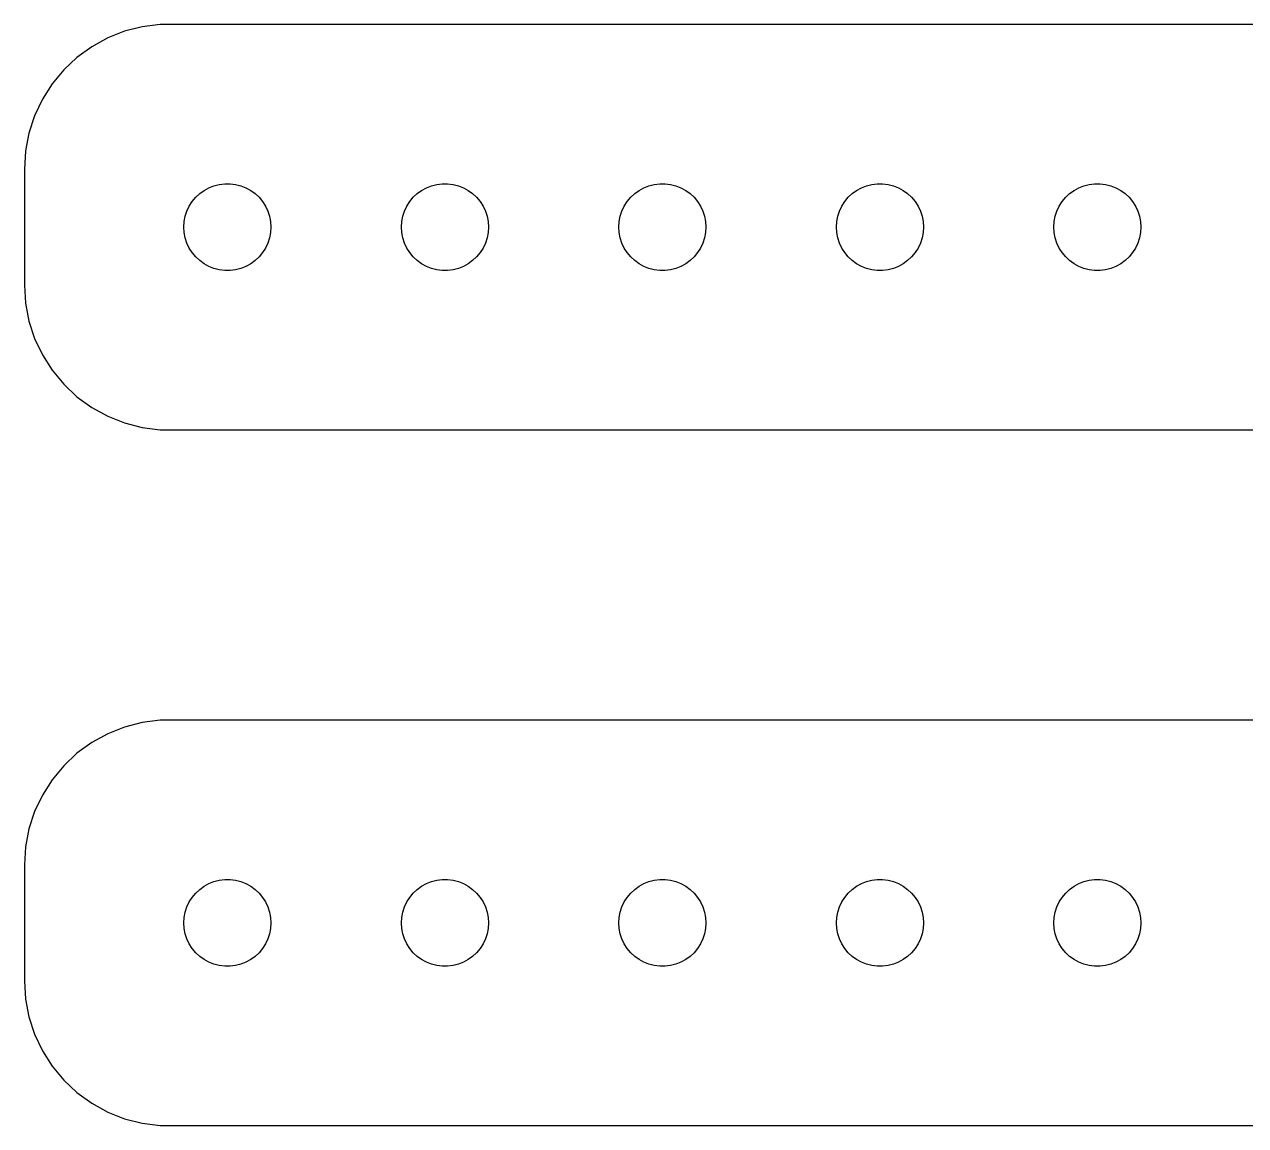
# Model space of a CAD drawing. Header units: metres. Extents: x -44.5 to 44.5, y 17 to 55.
# Drawn here: x -44.5 to -2.39, y 17.01 to 54.99 of the extents above; entities that cross this region are included whole.
import ezdxf

# ---------------------------------------------------------------- set-up
doc = ezdxf.new("R2010")
doc.units = ezdxf.units.M

msp = doc.modelspace()

# ---------------------------------------------------------------- linework, layer by layer
for p, q in [((-41.0451, 54.7553), (-41.6289, 54.5241)), ((-40.4369, 54.9114), (-41.0451, 54.7553)), ((-39.8139, 54.9901), (-40.4369, 54.9114)), ((39.8139, 54.9901), (-39.8139, 54.9901)), ((-41.6289, 54.5241), (-42.1791, 54.2216)), ((-42.1791, 54.2216), (-42.6871, 53.8526)), ((-42.6871, 53.8526), (-43.1448, 53.4227)), ((-43.1448, 53.4227), (-43.5451, 52.9389)), ((-43.5451, 52.9389), (-43.8815, 52.4088)), ((-43.8815, 52.4088), (-44.1489, 51.8406)), ((-44.1489, 51.8406), (-44.3429, 51.2434)), ((-44.3429, 51.2434), (-44.4606, 50.6267)), ((-44.4606, 50.6267), (-44.5, 50)), ((-44.5, 50), (-44.5, 46)), ((-38.3037, 49.2665), (-38.1387, 49.3572)), ((-38.1387, 49.3572), (-37.9635, 49.4266)), ((-37.9635, 49.4266), (-37.7811, 49.4734)), ((-37.7811, 49.4734), (-37.5942, 49.497)), ((-37.5942, 49.497), (-37.4058, 49.497)), ((-37.4058, 49.497), (-37.2189, 49.4734)), ((-37.2189, 49.4734), (-37.0365, 49.4266)), ((-37.0365, 49.4266), (-36.8613, 49.3572)), ((-36.8613, 49.3572), (-36.6963, 49.2665)), ((-30.8037, 49.2665), (-30.6387, 49.3572)), ((-30.6387, 49.3572), (-30.4635, 49.4266)), ((-30.4635, 49.4266), (-30.2811, 49.4734)), ((-30.2811, 49.4734), (-30.0942, 49.497)), ((-30.0942, 49.497), (-29.9058, 49.497)), ((-29.9058, 49.497), (-29.7189, 49.4734)), ((-29.7189, 49.4734), (-29.5365, 49.4266)), ((-29.5365, 49.4266), (-29.3613, 49.3572)), ((-29.3613, 49.3572), (-29.1963, 49.2665)), ((-23.3037, 49.2665), (-23.1387, 49.3572)), ((-23.1387, 49.3572), (-22.9635, 49.4266)), ((-22.9635, 49.4266), (-22.7811, 49.4734)), ((-22.7811, 49.4734), (-22.5942, 49.497)), ((-22.5942, 49.497), (-22.4058, 49.497)), ((-22.4058, 49.497), (-22.2189, 49.4734)), ((-22.2189, 49.4734), (-22.0365, 49.4266)), ((-22.0365, 49.4266), (-21.8613, 49.3572)), ((-21.8613, 49.3572), (-21.6963, 49.2665)), ((-15.8037, 49.2665), (-15.6387, 49.3572)), ((-15.6387, 49.3572), (-15.4635, 49.4266)), ((-15.4635, 49.4266), (-15.2811, 49.4734)), ((-15.2811, 49.4734), (-15.0942, 49.497)), ((-15.0942, 49.497), (-14.9058, 49.497)), ((-14.9058, 49.497), (-14.7189, 49.4734)), ((-14.7189, 49.4734), (-14.5365, 49.4266)), ((-14.5365, 49.4266), (-14.3613, 49.3572)), ((-14.3613, 49.3572), (-14.1963, 49.2665)), ((-8.30373, 49.2665), (-8.13866, 49.3572)), ((-8.13866, 49.3572), (-7.96352, 49.4266)), ((-7.96352, 49.4266), (-7.78107, 49.4734)), ((-7.78107, 49.4734), (-7.59418, 49.497)), ((-7.59418, 49.497), (-7.40581, 49.497)), ((-7.40581, 49.497), (-7.21892, 49.4734)), ((-7.21892, 49.4734), (-7.03647, 49.4266)), ((-7.03647, 49.4266), (-6.86133, 49.3572)), ((-6.86133, 49.3572), (-6.69626, 49.2665)), ((-38.8145, 48.7226), (-38.7135, 48.8817)), ((-38.7135, 48.8817), (-38.5934, 49.0268)), ((-38.5934, 49.0268), (-38.4561, 49.1558)), ((-38.4561, 49.1558), (-38.3037, 49.2665)), ((-36.6963, 49.2665), (-36.5439, 49.1558)), ((-36.5439, 49.1558), (-36.4065, 49.0268)), ((-36.4065, 49.0268), (-36.2865, 48.8817)), ((-36.2865, 48.8817), (-36.1855, 48.7226)), ((-31.3145, 48.7226), (-31.2135, 48.8817)), ((-31.2135, 48.8817), (-31.0934, 49.0268)), ((-31.0934, 49.0268), (-30.9561, 49.1558)), ((-30.9561, 49.1558), (-30.8037, 49.2665)), ((-29.1963, 49.2665), (-29.0439, 49.1558)), ((-29.0439, 49.1558), (-28.9065, 49.0268)), ((-28.9065, 49.0268), (-28.7865, 48.8817)), ((-28.7865, 48.8817), (-28.6855, 48.7226)), ((-23.8145, 48.7226), (-23.7135, 48.8817)), ((-23.7135, 48.8817), (-23.5934, 49.0268)), ((-23.5934, 49.0268), (-23.4561, 49.1558)), ((-23.4561, 49.1558), (-23.3037, 49.2665)), ((-21.6963, 49.2665), (-21.5439, 49.1558)), ((-21.5439, 49.1558), (-21.4065, 49.0268)), ((-21.4065, 49.0268), (-21.2865, 48.8817)), ((-21.2865, 48.8817), (-21.1855, 48.7226)), ((-16.3145, 48.7226), (-16.2135, 48.8817)), ((-16.2135, 48.8817), (-16.0934, 49.0268)), ((-16.0934, 49.0268), (-15.9561, 49.1558)), ((-15.9561, 49.1558), (-15.8037, 49.2665)), ((-14.1963, 49.2665), (-14.0439, 49.1558)), ((-14.0439, 49.1558), (-13.9065, 49.0268)), ((-13.9065, 49.0268), (-13.7865, 48.8817)), ((-13.7865, 48.8817), (-13.6855, 48.7226)), ((-8.81445, 48.7226), (-8.71352, 48.8817)), ((-8.71352, 48.8817), (-8.59344, 49.0268)), ((-8.59344, 49.0268), (-8.45613, 49.1558)), ((-8.45613, 49.1558), (-8.30373, 49.2665)), ((-6.69626, 49.2665), (-6.54385, 49.1558)), ((-6.54385, 49.1558), (-6.40654, 49.0268)), ((-6.40654, 49.0268), (-6.28647, 48.8817)), ((-6.28647, 48.8817), (-6.18553, 48.7226)), ((-38.9529, 48.373), (-38.8947, 48.5522)), ((-38.8947, 48.5522), (-38.8145, 48.7226)), ((-36.1855, 48.7226), (-36.1053, 48.5522)), ((-36.1053, 48.5522), (-36.0471, 48.373)), ((-31.4529, 48.373), (-31.3947, 48.5522)), ((-31.3947, 48.5522), (-31.3145, 48.7226)), ((-28.6855, 48.7226), (-28.6053, 48.5522)), ((-28.6053, 48.5522), (-28.5471, 48.373)), ((-23.9529, 48.373), (-23.8947, 48.5522)), ((-23.8947, 48.5522), (-23.8145, 48.7226)), ((-21.1855, 48.7226), (-21.1053, 48.5522)), ((-21.1053, 48.5522), (-21.0471, 48.373)), ((-16.4529, 48.373), (-16.3947, 48.5522)), ((-16.3947, 48.5522), (-16.3145, 48.7226)), ((-13.6855, 48.7226), (-13.6053, 48.5522)), ((-13.6053, 48.5522), (-13.5471, 48.373)), ((-8.95287, 48.373), (-8.89465, 48.5522)), ((-8.89465, 48.5522), (-8.81445, 48.7226)), ((-6.18553, 48.7226), (-6.10533, 48.5522)), ((-6.10533, 48.5522), (-6.04712, 48.373)), ((-39, 48), (-38.9882, 48.188)), ((-38.9882, 48.188), (-38.9529, 48.373)), ((-36.0471, 48.373), (-36.0118, 48.188)), ((-36.0118, 48.188), (-36, 48)), ((-31.5, 48), (-31.4882, 48.188)), ((-31.4882, 48.188), (-31.4529, 48.373)), ((-28.5471, 48.373), (-28.5118, 48.188)), ((-28.5118, 48.188), (-28.5, 48)), ((-24, 48), (-23.9882, 48.188)), ((-23.9882, 48.188), (-23.9529, 48.373)), ((-21.0471, 48.373), (-21.0118, 48.188)), ((-21.0118, 48.188), (-21, 48)), ((-16.5, 48), (-16.4882, 48.188)), ((-16.4882, 48.188), (-16.4529, 48.373)), ((-13.5471, 48.373), (-13.5118, 48.188)), ((-13.5118, 48.188), (-13.5, 48)), ((-9, 48), (-8.98816, 48.188)), ((-8.98816, 48.188), (-8.95287, 48.373)), ((-6.04712, 48.373), (-6.01183, 48.188)), ((-6.01183, 48.188), (-6, 48)), ((-38.9882, 47.812), (-39, 48)), ((-38.9529, 47.627), (-38.9882, 47.812)), ((-38.8947, 47.4478), (-38.9529, 47.627)), ((-36.0471, 47.627), (-36.1053, 47.4478)), ((-36.0118, 47.812), (-36.0471, 47.627)), ((-36, 48), (-36.0118, 47.812)), ((-31.4882, 47.812), (-31.5, 48)), ((-31.4529, 47.627), (-31.4882, 47.812)), ((-31.3947, 47.4478), (-31.4529, 47.627)), ((-28.5471, 47.627), (-28.6053, 47.4478)), ((-28.5118, 47.812), (-28.5471, 47.627)), ((-28.5, 48), (-28.5118, 47.812)), ((-23.9882, 47.812), (-24, 48)), ((-23.9529, 47.627), (-23.9882, 47.812)), ((-23.8947, 47.4478), (-23.9529, 47.627)), ((-21.0471, 47.627), (-21.1053, 47.4478)), ((-21.0118, 47.812), (-21.0471, 47.627)), ((-21, 48), (-21.0118, 47.812)), ((-16.4882, 47.812), (-16.5, 48)), ((-16.4529, 47.627), (-16.4882, 47.812)), ((-16.3947, 47.4478), (-16.4529, 47.627)), ((-13.5471, 47.627), (-13.6053, 47.4478)), ((-13.5118, 47.812), (-13.5471, 47.627)), ((-13.5, 48), (-13.5118, 47.812)), ((-8.98816, 47.812), (-9, 48)), ((-8.95287, 47.627), (-8.98816, 47.812)), ((-8.89465, 47.4478), (-8.95287, 47.627)), ((-6.04712, 47.627), (-6.10533, 47.4478)), ((-6.01183, 47.812), (-6.04712, 47.627)), ((-6, 48), (-6.01183, 47.812)), ((-38.8145, 47.2774), (-38.8947, 47.4478)), ((-38.7135, 47.1183), (-38.8145, 47.2774)), ((-36.1855, 47.2774), (-36.2865, 47.1183)), ((-36.1053, 47.4478), (-36.1855, 47.2774)), ((-31.3145, 47.2774), (-31.3947, 47.4478)), ((-31.2135, 47.1183), (-31.3145, 47.2774)), ((-28.6855, 47.2774), (-28.7865, 47.1183)), ((-28.6053, 47.4478), (-28.6855, 47.2774)), ((-23.8145, 47.2774), (-23.8947, 47.4478)), ((-23.7135, 47.1183), (-23.8145, 47.2774)), ((-21.1855, 47.2774), (-21.2865, 47.1183)), ((-21.1053, 47.4478), (-21.1855, 47.2774)), ((-16.3145, 47.2774), (-16.3947, 47.4478)), ((-16.2135, 47.1183), (-16.3145, 47.2774)), ((-13.6855, 47.2774), (-13.7865, 47.1183)), ((-13.6053, 47.4478), (-13.6855, 47.2774)), ((-8.81445, 47.2774), (-8.89465, 47.4478)), ((-8.71352, 47.1183), (-8.81445, 47.2774)), ((-6.18553, 47.2774), (-6.28647, 47.1183)), ((-6.10533, 47.4478), (-6.18553, 47.2774)), ((-38.5934, 46.9732), (-38.7135, 47.1183)), ((-38.4561, 46.8442), (-38.5934, 46.9732)), ((-38.3037, 46.7335), (-38.4561, 46.8442)), ((-36.5439, 46.8442), (-36.6963, 46.7335)), ((-36.4065, 46.9732), (-36.5439, 46.8442)), ((-36.2865, 47.1183), (-36.4065, 46.9732)), ((-31.0934, 46.9732), (-31.2135, 47.1183)), ((-30.9561, 46.8442), (-31.0934, 46.9732)), ((-30.8037, 46.7335), (-30.9561, 46.8442)), ((-29.0439, 46.8442), (-29.1963, 46.7335)), ((-28.9065, 46.9732), (-29.0439, 46.8442)), ((-28.7865, 47.1183), (-28.9065, 46.9732)), ((-23.5934, 46.9732), (-23.7135, 47.1183)), ((-23.4561, 46.8442), (-23.5934, 46.9732)), ((-23.3037, 46.7335), (-23.4561, 46.8442)), ((-21.5439, 46.8442), (-21.6963, 46.7335)), ((-21.4065, 46.9732), (-21.5439, 46.8442)), ((-21.2865, 47.1183), (-21.4065, 46.9732)), ((-16.0934, 46.9732), (-16.2135, 47.1183)), ((-15.9561, 46.8442), (-16.0934, 46.9732)), ((-15.8037, 46.7335), (-15.9561, 46.8442)), ((-14.0439, 46.8442), (-14.1963, 46.7335)), ((-13.9065, 46.9732), (-14.0439, 46.8442)), ((-13.7865, 47.1183), (-13.9065, 46.9732)), ((-8.59344, 46.9732), (-8.71352, 47.1183)), ((-8.45613, 46.8442), (-8.59344, 46.9732)), ((-8.30373, 46.7335), (-8.45613, 46.8442)), ((-6.54385, 46.8442), (-6.69626, 46.7335)), ((-6.40654, 46.9732), (-6.54385, 46.8442)), ((-6.28647, 47.1183), (-6.40654, 46.9732)), ((-38.1387, 46.6428), (-38.3037, 46.7335)), ((-37.9635, 46.5734), (-38.1387, 46.6428)), ((-37.7811, 46.5266), (-37.9635, 46.5734)), ((-37.5942, 46.503), (-37.7811, 46.5266)), ((-37.4058, 46.503), (-37.5942, 46.503)), ((-37.2189, 46.5266), (-37.4058, 46.503)), ((-37.0365, 46.5734), (-37.2189, 46.5266)), ((-36.8613, 46.6428), (-37.0365, 46.5734)), ((-36.6963, 46.7335), (-36.8613, 46.6428)), ((-30.6387, 46.6428), (-30.8037, 46.7335)), ((-30.4635, 46.5734), (-30.6387, 46.6428)), ((-30.2811, 46.5266), (-30.4635, 46.5734)), ((-30.0942, 46.503), (-30.2811, 46.5266)), ((-29.9058, 46.503), (-30.0942, 46.503)), ((-29.7189, 46.5266), (-29.9058, 46.503)), ((-29.5365, 46.5734), (-29.7189, 46.5266)), ((-29.3613, 46.6428), (-29.5365, 46.5734)), ((-29.1963, 46.7335), (-29.3613, 46.6428)), ((-23.1387, 46.6428), (-23.3037, 46.7335)), ((-22.9635, 46.5734), (-23.1387, 46.6428)), ((-22.7811, 46.5266), (-22.9635, 46.5734)), ((-22.5942, 46.503), (-22.7811, 46.5266)), ((-22.4058, 46.503), (-22.5942, 46.503)), ((-22.2189, 46.5266), (-22.4058, 46.503)), ((-22.0365, 46.5734), (-22.2189, 46.5266)), ((-21.8613, 46.6428), (-22.0365, 46.5734)), ((-21.6963, 46.7335), (-21.8613, 46.6428)), ((-15.6387, 46.6428), (-15.8037, 46.7335)), ((-15.4635, 46.5734), (-15.6387, 46.6428)), ((-15.2811, 46.5266), (-15.4635, 46.5734)), ((-15.0942, 46.503), (-15.2811, 46.5266)), ((-14.9058, 46.503), (-15.0942, 46.503)), ((-14.7189, 46.5266), (-14.9058, 46.503)), ((-14.5365, 46.5734), (-14.7189, 46.5266)), ((-14.3613, 46.6428), (-14.5365, 46.5734)), ((-14.1963, 46.7335), (-14.3613, 46.6428)), ((-8.13866, 46.6428), (-8.30373, 46.7335)), ((-7.96352, 46.5734), (-8.13866, 46.6428)), ((-7.78107, 46.5266), (-7.96352, 46.5734)), ((-7.59418, 46.503), (-7.78107, 46.5266)), ((-7.40581, 46.503), (-7.59418, 46.503)), ((-7.21892, 46.5266), (-7.40581, 46.503)), ((-7.03647, 46.5734), (-7.21892, 46.5266)), ((-6.86133, 46.6428), (-7.03647, 46.5734)), ((-6.69626, 46.7335), (-6.86133, 46.6428)), ((-44.5, 46), (-44.4606, 45.3733)), ((-44.4606, 45.3733), (-44.3429, 44.7566)), ((-44.3429, 44.7566), (-44.1489, 44.1594)), ((-44.1489, 44.1594), (-43.8815, 43.5912)), ((-43.8815, 43.5912), (-43.5451, 43.0611)), ((-43.5451, 43.0611), (-43.1448, 42.5773)), ((-43.1448, 42.5773), (-42.6871, 42.1474)), ((-42.6871, 42.1474), (-42.1791, 41.7784)), ((-42.1791, 41.7784), (-41.6289, 41.4759)), ((-41.6289, 41.4759), (-41.0451, 41.2447)), ((-41.0451, 41.2447), (-40.4369, 41.0886)), ((-40.4369, 41.0886), (-39.8139, 41.0099)), ((-39.8139, 41.0099), (39.8139, 41.0099)), ((-41.0451, 30.7553), (-41.6289, 30.5241)), ((-40.4369, 30.9114), (-41.0451, 30.7553)), ((-39.8139, 30.9901), (-40.4369, 30.9114)), ((39.8139, 30.9901), (-39.8139, 30.9901)), ((-41.6289, 30.5241), (-42.1791, 30.2216)), ((-42.1791, 30.2216), (-42.6871, 29.8526)), ((-42.6871, 29.8526), (-43.1448, 29.4227)), ((-43.1448, 29.4227), (-43.5451, 28.9389)), ((-43.5451, 28.9389), (-43.8815, 28.4088)), ((-43.8815, 28.4088), (-44.1489, 27.8406)), ((-44.1489, 27.8406), (-44.3429, 27.2434)), ((-44.3429, 27.2434), (-44.4606, 26.6267)), ((-44.4606, 26.6267), (-44.5, 26)), ((-44.5, 26), (-44.5, 22)), ((-38.4561, 25.1558), (-38.3037, 25.2665)), ((-38.3037, 25.2665), (-38.1387, 25.3572)), ((-38.1387, 25.3572), (-37.9635, 25.4266)), ((-37.9635, 25.4266), (-37.7811, 25.4734)), ((-37.7811, 25.4734), (-37.5942, 25.497)), ((-37.5942, 25.497), (-37.4058, 25.497)), ((-37.4058, 25.497), (-37.2189, 25.4734)), ((-37.2189, 25.4734), (-37.0365, 25.4266)), ((-37.0365, 25.4266), (-36.8613, 25.3572)), ((-36.8613, 25.3572), (-36.6963, 25.2665)), ((-36.6963, 25.2665), (-36.5439, 25.1558)), ((-30.9561, 25.1558), (-30.8037, 25.2665)), ((-30.8037, 25.2665), (-30.6387, 25.3572)), ((-30.6387, 25.3572), (-30.4635, 25.4266)), ((-30.4635, 25.4266), (-30.2811, 25.4734)), ((-30.2811, 25.4734), (-30.0942, 25.497)), ((-30.0942, 25.497), (-29.9058, 25.497)), ((-29.9058, 25.497), (-29.7189, 25.4734)), ((-29.7189, 25.4734), (-29.5365, 25.4266)), ((-29.5365, 25.4266), (-29.3613, 25.3572)), ((-29.3613, 25.3572), (-29.1963, 25.2665)), ((-29.1963, 25.2665), (-29.0439, 25.1558)), ((-23.4561, 25.1558), (-23.3037, 25.2665)), ((-23.3037, 25.2665), (-23.1387, 25.3572)), ((-23.1387, 25.3572), (-22.9635, 25.4266)), ((-22.9635, 25.4266), (-22.7811, 25.4734)), ((-22.7811, 25.4734), (-22.5942, 25.497)), ((-22.5942, 25.497), (-22.4058, 25.497)), ((-22.4058, 25.497), (-22.2189, 25.4734)), ((-22.2189, 25.4734), (-22.0365, 25.4266)), ((-22.0365, 25.4266), (-21.8613, 25.3572)), ((-21.8613, 25.3572), (-21.6963, 25.2665)), ((-21.6963, 25.2665), (-21.5439, 25.1558)), ((-15.9561, 25.1558), (-15.8037, 25.2665)), ((-15.8037, 25.2665), (-15.6387, 25.3572)), ((-15.6387, 25.3572), (-15.4635, 25.4266)), ((-15.4635, 25.4266), (-15.2811, 25.4734)), ((-15.2811, 25.4734), (-15.0942, 25.497)), ((-15.0942, 25.497), (-14.9058, 25.497)), ((-14.9058, 25.497), (-14.7189, 25.4734)), ((-14.7189, 25.4734), (-14.5365, 25.4266)), ((-14.5365, 25.4266), (-14.3613, 25.3572)), ((-14.3613, 25.3572), (-14.1963, 25.2665)), ((-14.1963, 25.2665), (-14.0439, 25.1558)), ((-8.45613, 25.1558), (-8.30373, 25.2665)), ((-8.30373, 25.2665), (-8.13866, 25.3572)), ((-8.13866, 25.3572), (-7.96352, 25.4266)), ((-7.96352, 25.4266), (-7.78107, 25.4734)), ((-7.78107, 25.4734), (-7.59418, 25.497)), ((-7.59418, 25.497), (-7.40581, 25.497)), ((-7.40581, 25.497), (-7.21892, 25.4734)), ((-7.21892, 25.4734), (-7.03647, 25.4266)), ((-7.03647, 25.4266), (-6.86133, 25.3572)), ((-6.86133, 25.3572), (-6.69626, 25.2665)), ((-6.69626, 25.2665), (-6.54385, 25.1558)), ((-38.8145, 24.7226), (-38.7135, 24.8817)), ((-38.7135, 24.8817), (-38.5934, 25.0268)), ((-38.5934, 25.0268), (-38.4561, 25.1558)), ((-36.5439, 25.1558), (-36.4065, 25.0268)), ((-36.4065, 25.0268), (-36.2865, 24.8817)), ((-36.2865, 24.8817), (-36.1855, 24.7226)), ((-31.3145, 24.7226), (-31.2135, 24.8817)), ((-31.2135, 24.8817), (-31.0934, 25.0268)), ((-31.0934, 25.0268), (-30.9561, 25.1558)), ((-29.0439, 25.1558), (-28.9065, 25.0268)), ((-28.9065, 25.0268), (-28.7865, 24.8817)), ((-28.7865, 24.8817), (-28.6855, 24.7226)), ((-23.8145, 24.7226), (-23.7135, 24.8817)), ((-23.7135, 24.8817), (-23.5934, 25.0268)), ((-23.5934, 25.0268), (-23.4561, 25.1558)), ((-21.5439, 25.1558), (-21.4065, 25.0268)), ((-21.4065, 25.0268), (-21.2865, 24.8817)), ((-21.2865, 24.8817), (-21.1855, 24.7226)), ((-16.3145, 24.7226), (-16.2135, 24.8817)), ((-16.2135, 24.8817), (-16.0934, 25.0268)), ((-16.0934, 25.0268), (-15.9561, 25.1558)), ((-14.0439, 25.1558), (-13.9065, 25.0268)), ((-13.9065, 25.0268), (-13.7865, 24.8817)), ((-13.7865, 24.8817), (-13.6855, 24.7226)), ((-8.81445, 24.7226), (-8.71352, 24.8817)), ((-8.71352, 24.8817), (-8.59344, 25.0268)), ((-8.59344, 25.0268), (-8.45613, 25.1558)), ((-6.54385, 25.1558), (-6.40654, 25.0268)), ((-6.40654, 25.0268), (-6.28647, 24.8817)), ((-6.28647, 24.8817), (-6.18553, 24.7226)), ((-38.9529, 24.373), (-38.8947, 24.5522)), ((-38.8947, 24.5522), (-38.8145, 24.7226)), ((-36.1855, 24.7226), (-36.1053, 24.5522)), ((-36.1053, 24.5522), (-36.0471, 24.373)), ((-31.4529, 24.373), (-31.3947, 24.5522)), ((-31.3947, 24.5522), (-31.3145, 24.7226)), ((-28.6855, 24.7226), (-28.6053, 24.5522)), ((-28.6053, 24.5522), (-28.5471, 24.373)), ((-23.9529, 24.373), (-23.8947, 24.5522)), ((-23.8947, 24.5522), (-23.8145, 24.7226)), ((-21.1855, 24.7226), (-21.1053, 24.5522)), ((-21.1053, 24.5522), (-21.0471, 24.373)), ((-16.4529, 24.373), (-16.3947, 24.5522)), ((-16.3947, 24.5522), (-16.3145, 24.7226)), ((-13.6855, 24.7226), (-13.6053, 24.5522)), ((-13.6053, 24.5522), (-13.5471, 24.373)), ((-8.95287, 24.373), (-8.89465, 24.5522)), ((-8.89465, 24.5522), (-8.81445, 24.7226)), ((-6.18553, 24.7226), (-6.10533, 24.5522)), ((-6.10533, 24.5522), (-6.04712, 24.373)), ((-39, 24), (-38.9882, 24.188)), ((-38.9882, 24.188), (-38.9529, 24.373)), ((-36.0471, 24.373), (-36.0118, 24.188)), ((-36.0118, 24.188), (-36, 24)), ((-31.5, 24), (-31.4882, 24.188)), ((-31.4882, 24.188), (-31.4529, 24.373)), ((-28.5471, 24.373), (-28.5118, 24.188)), ((-28.5118, 24.188), (-28.5, 24)), ((-24, 24), (-23.9882, 24.188)), ((-23.9882, 24.188), (-23.9529, 24.373)), ((-21.0471, 24.373), (-21.0118, 24.188)), ((-21.0118, 24.188), (-21, 24)), ((-16.5, 24), (-16.4882, 24.188)), ((-16.4882, 24.188), (-16.4529, 24.373)), ((-13.5471, 24.373), (-13.5118, 24.188)), ((-13.5118, 24.188), (-13.5, 24)), ((-9, 24), (-8.98816, 24.188)), ((-8.98816, 24.188), (-8.95287, 24.373)), ((-6.04712, 24.373), (-6.01183, 24.188)), ((-6.01183, 24.188), (-6, 24)), ((-38.9882, 23.812), (-39, 24)), ((-38.9529, 23.627), (-38.9882, 23.812)), ((-38.8947, 23.4478), (-38.9529, 23.627)), ((-36.0471, 23.627), (-36.1053, 23.4478)), ((-36.0118, 23.812), (-36.0471, 23.627)), ((-36, 24), (-36.0118, 23.812)), ((-31.4882, 23.812), (-31.5, 24)), ((-31.4529, 23.627), (-31.4882, 23.812)), ((-31.3947, 23.4478), (-31.4529, 23.627)), ((-28.5471, 23.627), (-28.6053, 23.4478)), ((-28.5118, 23.812), (-28.5471, 23.627)), ((-28.5, 24), (-28.5118, 23.812)), ((-23.9882, 23.812), (-24, 24)), ((-23.9529, 23.627), (-23.9882, 23.812)), ((-23.8947, 23.4478), (-23.9529, 23.627)), ((-21.0471, 23.627), (-21.1053, 23.4478)), ((-21.0118, 23.812), (-21.0471, 23.627)), ((-21, 24), (-21.0118, 23.812)), ((-16.4882, 23.812), (-16.5, 24)), ((-16.4529, 23.627), (-16.4882, 23.812)), ((-16.3947, 23.4478), (-16.4529, 23.627)), ((-13.5471, 23.627), (-13.6053, 23.4478)), ((-13.5118, 23.812), (-13.5471, 23.627)), ((-13.5, 24), (-13.5118, 23.812)), ((-8.98816, 23.812), (-9, 24)), ((-8.95287, 23.627), (-8.98816, 23.812)), ((-8.89465, 23.4478), (-8.95287, 23.627)), ((-6.04712, 23.627), (-6.10533, 23.4478)), ((-6.01183, 23.812), (-6.04712, 23.627)), ((-6, 24), (-6.01183, 23.812)), ((-38.8145, 23.2774), (-38.8947, 23.4478)), ((-38.7135, 23.1183), (-38.8145, 23.2774)), ((-36.1855, 23.2774), (-36.2865, 23.1183)), ((-36.1053, 23.4478), (-36.1855, 23.2774)), ((-31.3145, 23.2774), (-31.3947, 23.4478)), ((-31.2135, 23.1183), (-31.3145, 23.2774)), ((-28.6855, 23.2774), (-28.7865, 23.1183)), ((-28.6053, 23.4478), (-28.6855, 23.2774)), ((-23.8145, 23.2774), (-23.8947, 23.4478)), ((-23.7135, 23.1183), (-23.8145, 23.2774)), ((-21.1855, 23.2774), (-21.2865, 23.1183)), ((-21.1053, 23.4478), (-21.1855, 23.2774)), ((-16.3145, 23.2774), (-16.3947, 23.4478)), ((-16.2135, 23.1183), (-16.3145, 23.2774)), ((-13.6855, 23.2774), (-13.7865, 23.1183)), ((-13.6053, 23.4478), (-13.6855, 23.2774)), ((-8.81445, 23.2774), (-8.89465, 23.4478)), ((-8.71352, 23.1183), (-8.81445, 23.2774)), ((-6.18553, 23.2774), (-6.28647, 23.1183)), ((-6.10533, 23.4478), (-6.18553, 23.2774)), ((-38.5934, 22.9732), (-38.7135, 23.1183)), ((-38.4561, 22.8442), (-38.5934, 22.9732)), ((-38.3037, 22.7335), (-38.4561, 22.8442)), ((-36.5439, 22.8442), (-36.6963, 22.7335)), ((-36.4065, 22.9732), (-36.5439, 22.8442)), ((-36.2865, 23.1183), (-36.4065, 22.9732)), ((-31.0934, 22.9732), (-31.2135, 23.1183)), ((-30.9561, 22.8442), (-31.0934, 22.9732)), ((-30.8037, 22.7335), (-30.9561, 22.8442)), ((-29.0439, 22.8442), (-29.1963, 22.7335)), ((-28.9065, 22.9732), (-29.0439, 22.8442)), ((-28.7865, 23.1183), (-28.9065, 22.9732)), ((-23.5934, 22.9732), (-23.7135, 23.1183)), ((-23.4561, 22.8442), (-23.5934, 22.9732)), ((-23.3037, 22.7335), (-23.4561, 22.8442)), ((-21.5439, 22.8442), (-21.6963, 22.7335)), ((-21.4065, 22.9732), (-21.5439, 22.8442)), ((-21.2865, 23.1183), (-21.4065, 22.9732)), ((-16.0934, 22.9732), (-16.2135, 23.1183)), ((-15.9561, 22.8442), (-16.0934, 22.9732)), ((-15.8037, 22.7335), (-15.9561, 22.8442)), ((-14.0439, 22.8442), (-14.1963, 22.7335)), ((-13.9065, 22.9732), (-14.0439, 22.8442)), ((-13.7865, 23.1183), (-13.9065, 22.9732)), ((-8.59344, 22.9732), (-8.71352, 23.1183)), ((-8.45613, 22.8442), (-8.59344, 22.9732)), ((-8.30373, 22.7335), (-8.45613, 22.8442)), ((-6.54385, 22.8442), (-6.69626, 22.7335)), ((-6.40654, 22.9732), (-6.54385, 22.8442)), ((-6.28647, 23.1183), (-6.40654, 22.9732)), ((-38.1387, 22.6428), (-38.3037, 22.7335)), ((-37.9635, 22.5734), (-38.1387, 22.6428)), ((-37.7811, 22.5266), (-37.9635, 22.5734)), ((-37.5942, 22.503), (-37.7811, 22.5266)), ((-37.4058, 22.503), (-37.5942, 22.503)), ((-37.2189, 22.5266), (-37.4058, 22.503)), ((-37.0365, 22.5734), (-37.2189, 22.5266)), ((-36.8613, 22.6428), (-37.0365, 22.5734)), ((-36.6963, 22.7335), (-36.8613, 22.6428)), ((-30.6387, 22.6428), (-30.8037, 22.7335)), ((-30.4635, 22.5734), (-30.6387, 22.6428)), ((-30.2811, 22.5266), (-30.4635, 22.5734)), ((-30.0942, 22.503), (-30.2811, 22.5266)), ((-29.9058, 22.503), (-30.0942, 22.503)), ((-29.7189, 22.5266), (-29.9058, 22.503)), ((-29.5365, 22.5734), (-29.7189, 22.5266)), ((-29.3613, 22.6428), (-29.5365, 22.5734)), ((-29.1963, 22.7335), (-29.3613, 22.6428)), ((-23.1387, 22.6428), (-23.3037, 22.7335)), ((-22.9635, 22.5734), (-23.1387, 22.6428)), ((-22.7811, 22.5266), (-22.9635, 22.5734)), ((-22.5942, 22.503), (-22.7811, 22.5266)), ((-22.4058, 22.503), (-22.5942, 22.503)), ((-22.2189, 22.5266), (-22.4058, 22.503)), ((-22.0365, 22.5734), (-22.2189, 22.5266)), ((-21.8613, 22.6428), (-22.0365, 22.5734)), ((-21.6963, 22.7335), (-21.8613, 22.6428)), ((-15.6387, 22.6428), (-15.8037, 22.7335)), ((-15.4635, 22.5734), (-15.6387, 22.6428)), ((-15.2811, 22.5266), (-15.4635, 22.5734)), ((-15.0942, 22.503), (-15.2811, 22.5266)), ((-14.9058, 22.503), (-15.0942, 22.503)), ((-14.7189, 22.5266), (-14.9058, 22.503)), ((-14.5365, 22.5734), (-14.7189, 22.5266)), ((-14.3613, 22.6428), (-14.5365, 22.5734)), ((-14.1963, 22.7335), (-14.3613, 22.6428)), ((-8.13866, 22.6428), (-8.30373, 22.7335)), ((-7.96352, 22.5734), (-8.13866, 22.6428)), ((-7.78107, 22.5266), (-7.96352, 22.5734)), ((-7.59418, 22.503), (-7.78107, 22.5266)), ((-7.40581, 22.503), (-7.59418, 22.503)), ((-7.21892, 22.5266), (-7.40581, 22.503)), ((-7.03647, 22.5734), (-7.21892, 22.5266)), ((-6.86133, 22.6428), (-7.03647, 22.5734)), ((-6.69626, 22.7335), (-6.86133, 22.6428)), ((-44.5, 22), (-44.4606, 21.3733)), ((-44.4606, 21.3733), (-44.3429, 20.7566)), ((-44.3429, 20.7566), (-44.1489, 20.1594)), ((-44.1489, 20.1594), (-43.8815, 19.5912)), ((-43.8815, 19.5912), (-43.5451, 19.0611)), ((-43.5451, 19.0611), (-43.1448, 18.5773)), ((-43.1448, 18.5773), (-42.6871, 18.1474)), ((-42.6871, 18.1474), (-42.1791, 17.7784)), ((-42.1791, 17.7784), (-41.6289, 17.4759)), ((-41.6289, 17.4759), (-41.0451, 17.2447)), ((-41.0451, 17.2447), (-40.4369, 17.0886)), ((-40.4369, 17.0886), (-39.8139, 17.0099)), ((-39.8139, 17.0099), (39.8139, 17.0099))]:
    msp.add_line(p, q)

doc.saveas('drawing.dxf')
